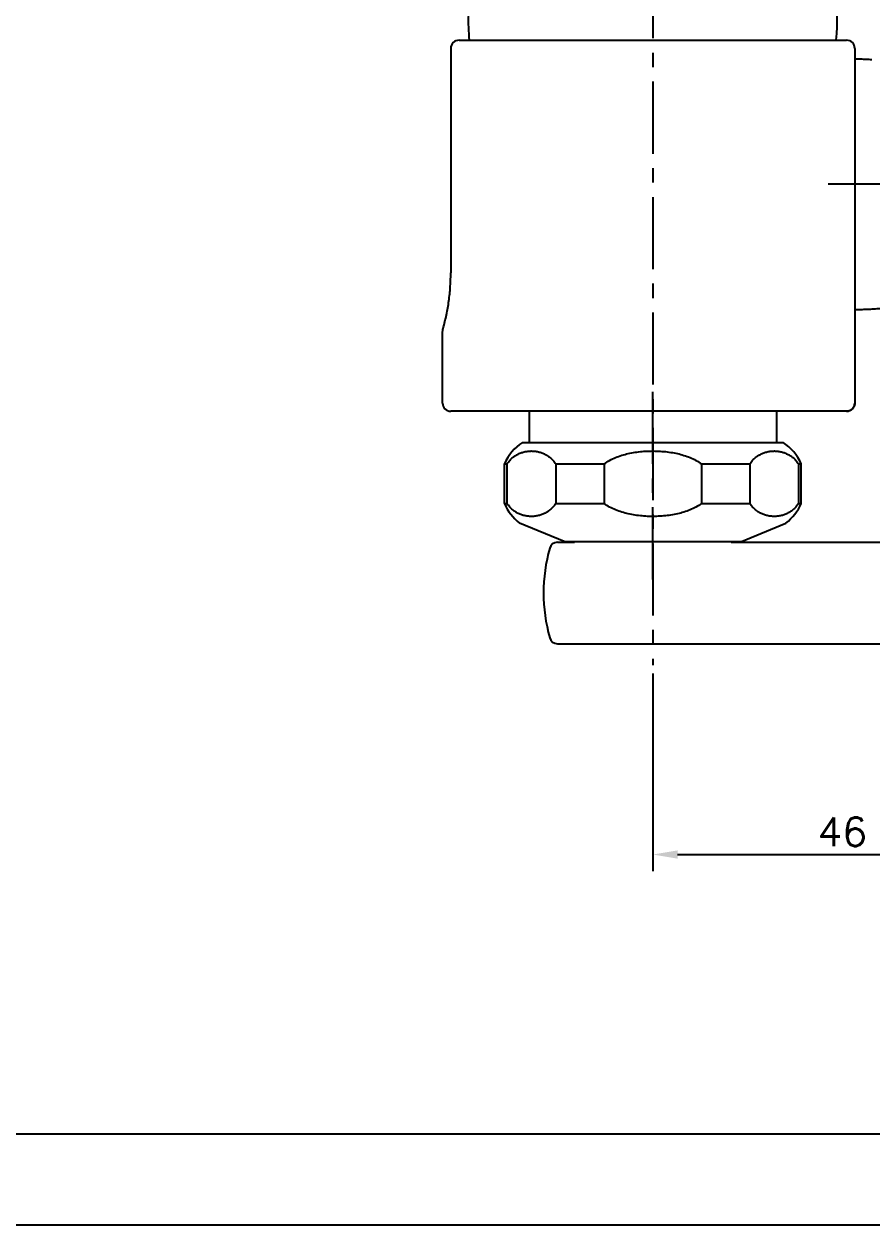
# Model space of a CAD drawing. Extents: x 1183 to 1777, y -825 to -405.
# Drawn here: x 1569.8 to 1672.6, y -825 to -679.4 of the extents above; entities that cross this region are included whole.
import ezdxf

# ---------------------------------------------------------------- set-up
doc = ezdxf.new("R2010")
doc.units = 0
doc.header["$LTSCALE"] = 7
doc.header["$MEASUREMENT"] = 0
doc.linetypes.add('CENTER', pattern=[2, 1.25, -0.25, 0.25, -0.25])
doc.layers.get('0').update_dxf_attribs({"color": 2, "linetype": 'CONTINUOUS'})
for name, color, linetype in [('CENTER', 1, 'CENTER'), ('CL', 1, 'CENTER'), ('DIM', 2, 'CONTINUOUS'), ('DWG', 7, 'CONTINUOUS'), ('HACHING', 3, 'CONTINUOUS')]:
    doc.layers.add(name, color=color, linetype=linetype)
doc.styles.add('GHS', font='ROMANS', dxfattribs={"bigfont": 'GHS'})

# ---------------------------------------------------------------- blocks, each defined once
blk = doc.blocks.new('BORDER')
blk.add_line((0, 0), (1.00000000000004, 0))
blk = doc.blocks.new('양식')
at = {"color": 4}
blk.add_line((1768.000000906221, 10.99999927159865), (1219.000000906221, 10.99999927159865), dxfattribs=at)
at = {"xscale": 594, "yscale": 420, "zscale": 594}
blk.add_blockref('BORDER', (1188.000000906221, -7.28401346350438e-07), dxfattribs=at)

msp = doc.modelspace()

# ---------------------------------------------------------------- linework, layer by layer
at = {"color": 7, "linetype": 'Continuous'}
for p, q in [((1630.214841772921, -730.0992424758244), (1661.814841772921, -730.0992424758244)), ((1628.01484177292, -737.5078145413243), (1628.01484177292, -732.7124983171245)), ((1628.01484177292, -732.7124983171245), (1628.334370017021, -732.7124983171245)), ((1628.334370017021, -732.7124983171245), (1628.334370017021, -737.5078145413243)), ((1634.250449800121, -732.7124983171245), (1634.250449800121, -737.5078145413243)), ((1634.250449800121, -732.7124983171245), (1640.098761989821, -732.7124983171245)), ((1640.098761989821, -732.7124983171245), (1640.098761989821, -737.5078145413243)), ((1651.930921556021, -732.7124983171245), (1651.930921556021, -737.5078145413243)), ((1651.930921556021, -732.7124983171245), (1657.77923374572, -732.7124983171245)), ((1657.77923374572, -732.7124983171245), (1657.77923374572, -737.5078145413243)), ((1663.695313528821, -732.7124983171245), (1663.695313528821, -737.5078145413243)), ((1663.695313528821, -732.7124983171245), (1664.01484177292, -732.7124983171245)), ((1664.01484177292, -737.5078145413243), (1664.01484177292, -732.7124983171245)), ((1628.01484177292, -737.5078145413243), (1628.334370017021, -737.5078145413243)), ((1634.250449800121, -737.5078145413243), (1640.098761989821, -737.5078145413243)), ((1651.930921556021, -737.5078145413243), (1657.77923374572, -737.5078145413243)), ((1663.695313528821, -737.5078145413243), (1664.01484177292, -737.5078145413243)), ((1635.26484177292, -742.0992424758244), (1629.869244281321, -739.8755315393244)), ((1656.76484177292, -742.0992424758244), (1662.160439264521, -739.8755315393244)), ((1635.26484177292, -742.0992424758244), (1656.76484177292, -742.0992424758244)), ((1655.514841772892, -742.2099768189457), (1655.514841772892, -742.0992424758244))]:
    msp.add_line(p, q, dxfattribs=at)
for p, q in [((1646.014841772892, -758.1258291713186), (1646.014841772892, -782.0762554330213)), ((1649.014841772892, -780.0762554330213), (1688.985255980342, -780.0762554330213))]:
    msp.add_line(p, q)
for centre, start, end in [((1633.51495409702, -735.1101564292246), 123.3682972952966, 156.4462197054992), ((1658.51472944882, -735.1101564292246), 23.5537802945008, 56.63170270470336), ((1633.51495409702, -735.1101564292246), 203.5537802945038, 232.5825107428018), ((1658.51472944882, -735.1101564292246), 307.4174892571982, 336.4462197054962)]:
    msp.add_arc(centre, 6, start, end, dxfattribs=at)
for points in [[(1628.334370017021, -732.7124983171245), (1628.672108995421, -732.2780695834247), (1629.030034478721, -731.9365360274244), (1629.404208090521, -731.6681224860247), (1629.79622950422, -731.4593385498245), (1630.206724402021, -731.3039925509245), (1630.631192683521, -731.2006664768244), (1631.063639059321, -731.1486484932245), (1631.49849917222, -731.1473293561246), (1631.932415759721, -731.1969002987246), (1632.359357161621, -731.2982627083245), (1632.772951166521, -731.4523133149244), (1633.16848001102, -731.6606450640245), (1633.546604921621, -731.9298055539246), (1633.908719262121, -732.2736845933243), (1634.250449800121, -732.7124983171245)], [(1640.098761989821, -732.7124983171245), (1640.778904455021, -732.2755056473245), (1641.499456185621, -731.9326781574243), (1642.252732460621, -731.6637088209243), (1643.042418890721, -731.4548496548243), (1643.86986025572, -731.2999460939243), (1644.725096800421, -731.1977530487245), (1645.594938351721, -731.1475442236244), (1646.467081285421, -731.1484871695245), (1647.33438347132, -731.2004055850246), (1648.185044260921, -731.3038121906245), (1649.00662708762, -731.4592084497247), (1649.790183083921, -731.6677936318245), (1650.538007612221, -731.9358821213243), (1651.254059822121, -732.2773084347243), (1651.930921556021, -732.7124983171245)], [(1657.77923374572, -732.7124983171245), (1658.121640435921, -732.2729432637245), (1658.484264092521, -731.9288337320243), (1658.863362225421, -731.6593218872247), (1659.261027735821, -731.4504000681243), (1659.677987303221, -731.2959524984246), (1660.108774634821, -731.1949108345245), (1660.546182037021, -731.1465330188246), (1660.983457020621, -731.1497550895244), (1661.416806087621, -731.2040219190246), (1661.840480502321, -731.3094524898245), (1662.24843845702, -731.4661573295245), (1662.636467846721, -731.6749584934244), (1663.006195829021, -731.9419531806245), (1663.360166562521, -732.2809250405246), (1663.695313528821, -732.7124983171245)], [(1631.063748937321, -739.0716710890244), (1630.629972778221, -739.0194258747244), (1630.204562887421, -738.9156520984245), (1629.793729622221, -738.7598426966244), (1629.402087333621, -738.5508760201244), (1629.028737336721, -738.2827056836243), (1628.671652233821, -737.9417405453244), (1628.334370017021, -737.5078145413243)], [(1634.250449800121, -737.5078145413243), (1633.90945740502, -737.9458184844245), (1633.548625437221, -738.2888488743245), (1633.171808484921, -738.5576232582246), (1632.777040523921, -738.7661715531247), (1632.363278490521, -738.9208603857244), (1631.935401450921, -739.0228901955245), (1631.709810315521, -739.0553065287243)], [(1651.930921556021, -737.5078145413243), (1651.25358922852, -737.9432631726243), (1650.536588548721, -738.2850158369245), (1649.787812511721, -738.5532525760243), (1649.003825627921, -738.7617372738243), (1648.182689126121, -738.9168638462245), (1647.33323286572, -739.0200108781244), (1646.46764330272, -739.0718086786244), (1645.597458585121, -739.0728391755245), (1644.729467571921, -739.0229435757244), (1643.875500741921, -738.9212244111243), (1643.048292460621, -738.7667783861245), (1642.25755111692, -738.5580864068245), (1641.502425340021, -738.2888548808244), (1640.78002067062, -737.9454200089247), (1640.098761989821, -737.5078145413243)], [(1660.25866443962, -739.0479113961244), (1660.114340765421, -739.0263508719243), (1659.685828485321, -738.9267055495245), (1659.269484988821, -738.7736594473247), (1658.87038470812, -738.5652801587246), (1658.488580596521, -738.2950101904246), (1658.123227140421, -737.9491075831245), (1657.77923374572, -737.5078145413243)], [(1663.695313528821, -737.5078145413243), (1663.358970532621, -737.9407061897243), (1663.00280462232, -738.2811691774243), (1662.630850443421, -738.5488549974245), (1662.241631790921, -738.7572636321245), (1661.83424511372, -738.9128147768245), (1661.412647318921, -739.0170612839245), (1660.982345224421, -739.0706308653246)], [(1631.709810315521, -739.0553065287243), (1631.500101645521, -739.0728948433245), (1631.063748937321, -739.0716710890244)], [(1660.982345224421, -739.0706308653246), (1660.548520206321, -739.0738985500245), (1660.25866443962, -739.0479113961244)]]:
    msp.add_spline(points, degree=3, dxfattribs=at)
msp.add_solid([(1649.014841772892, -779.5762554330213), (1649.014841772892, -780.5762554330213), (1646.014841772892, -780.0762554330213)])
at = {"layer": 'CENTER'}
msp.add_line((1667.286774058239, -698.7362451420161), (1702.702020771428, -698.7362451420161), dxfattribs=at)
at = {"layer": 'CL'}
for p, q in [((1646.014841772892, -644.3460479713423), (1646.014841772892, -757.1258291713186)), ((1646.014841772921, -746.7099768189457), (1646.014841772921, -723.9258291713288))]:
    msp.add_line(p, q, dxfattribs=at)
at = {"layer": 'DWG', "color": 7, "linetype": 'Continuous'}
for p, q in [((1622.514842670392, -681.3258291714158), (1669.514638874269, -681.3260985795253)), ((1621.514841772892, -682.3258291714158), (1621.514841772892, -709.5340917684155)), ((1670.514841762692, -682.3258291714158), (1670.514841762692, -725.3258291713157)), ((1620.514841773992, -725.3258291713157), (1620.514841773992, -716.8139911211158)), ((1669.514841772892, -726.3258291713157), (1621.514977349792, -726.3258291713157)), ((1631.014841772892, -726.3258291713157), (1631.014841772892, -730.0992424758244)), ((1661.014841772892, -726.3258291713157), (1661.014841772892, -730.0992424758244))]:
    msp.add_line(p, q, dxfattribs=at)
at = {"layer": 'DWG'}
for p, q in [((1623.841120643992, -681.3258291714158), (1623.76163445599, -681.2887641533155)), ((1634.476115737396, -742.2099768189457), (1636.514841772892, -742.2099768189457)), ((1636.514841772894, -742.0992424758244), (1636.514841772892, -742.2099768188875)), ((1655.514841772892, -742.2099768189457), (1677.014841772921, -742.2099768189457)), ((1634.476115737412, -754.5099768189341), (1701.789465366665, -754.5099768189341))]:
    msp.add_line(p, q, dxfattribs=at)
for centre, radius, start, end in [((1646.014679449253, -678.9418405021149), 22.377346032, 353.8844964337238, 26.60778172519704), ((1646.014679449253, -678.9418405021149), 22.377346032, 178.1662313360539, 186.1155035662762), ((1634.476115737396, -743.2099768189456), 1, 90, 164.2730858417565), ((1652.764841772862, -748.3599768189112), 20, 164.2730858417467, 195.7269141584363), ((1634.476115737412, -753.509976818934), 1, 195.7269141584301, 270)]:
    msp.add_arc(centre, radius, start, end, dxfattribs=at)
at = {"layer": 'DWG', "color": 7, "linetype": 'Continuous'}
for centre, radius, start, end in [((1622.515002181292, -682.3259117484156), 0.999998085, 90.00918923658571, 179.9987120399977), ((1669.514248465993, -682.3260927065155), 0.9999942032, 0.01509188690374938, 89.9776311232038), ((1621.514841773992, -725.3258291713157), 1, 179.9999999999935, 269.9999455130976), ((1669.514841772892, -725.3258291713157), 1, 270, 0)]:
    msp.add_arc(centre, radius, start, end, dxfattribs=at)
at = {"layer": 'DWG'}
for points, knots in [([(1672.596146267186, -683.6957711788161), (1672.371070842782, -683.6837916966356), (1671.911739535022, -683.6593441087618), (1671.217836178103, -683.63701615989), (1670.749075041014, -683.6282194219751), (1670.514841762692, -683.6256539973022)], [0, 0, 0, 0, 0.6761660821058493, 1.379911874344101, 2.082654033831767, 2.082654033831767, 2.082654033831767, 2.082654033831767]), ([(1672.596146267186, -713.9558871637162), (1672.371070888851, -713.9678619523272), (1671.911739675108, -713.9922999616189), (1671.217835555937, -714.0147019643889), (1670.749076237613, -714.0233097891794), (1670.514841762692, -714.025993517265)], [0, 0, 0, 0, 0.6761660821108237, 1.379911874349075, 2.082654140130864, 2.082654140130864, 2.082654140130864, 2.082654140130864])]:
    msp.add_open_spline(points, degree=3, knots=knots, dxfattribs=at)
at = {"layer": 'DWG', "color": 7, "linetype": 'Continuous'}
for points, knots in [([(1620.588966064792, -716.2747550199158), (1620.731634620339, -715.7240533442134), (1621.016976688692, -714.6226308577468), (1621.298812029187, -712.93830571997), (1621.481547199033, -711.2404171590181), (1621.503744566871, -710.1028168696891), (1621.514841783192, -709.5340919384155)], [0, 0, 0, 0, 1.705896548185429, 3.411852370636586, 5.118054078813286, 6.823804618860289, 6.823804618860289, 6.823804618860289, 6.823804618860289]), ([(1620.514891625792, -716.8139910882157), (1620.518019804477, -716.7228715899548), (1620.524277477422, -716.5405942725417), (1620.567397384312, -716.3633798556236), (1620.588961870392, -716.2747540189155)], [0, 0, 0, 0, 0.2727280408876805, 0.5455707793072951, 0.5455707793072951, 0.5455707793072951, 0.5455707793072951]), ([(1670.514841772892, -725.3258291713157), (1670.505266222549, -725.4305173596556), (1670.486115121907, -725.6398937358388), (1670.336083971538, -725.9236834712726), (1670.112688437026, -726.1470769472787), (1669.828900159328, -726.2971038840308), (1669.619526982109, -726.3162541711283), (1669.514841960892, -726.3258291713157)], [0, 0, 0, 0, 0.3128707655223805, 0.625741529561562, 0.9386122941173058, 1.251483059453877, 1.564344456177624, 1.564344456177624, 1.564344456177624, 1.564344456177624])]:
    msp.add_open_spline(points, degree=3, knots=knots, dxfattribs=at)
at = {"layer": 'DWG'}
msp.add_spline([(1676.056938867685, -713.4331868894167), (1675.996800000286, -713.4578477587163), (1675.678091539286, -713.5645285049166), (1675.256328190384, -713.6620865814164), (1674.731141683283, -713.7515122283164), (1674.104074000386, -713.8317966624161), (1673.387382977786, -713.900554725016), (1672.596146267186, -713.9558871637162)], degree=3, dxfattribs=at)
at = {"layer": 'HACHING'}
msp.add_line((1670.499013880282, -708.9258292451011), (1670.500721683685, -708.9241214416986), dxfattribs=at)

# ---------------------------------------------------------------- block references
at = {"layer": 'DIM'}
msp.add_blockref('양식', (-4.999996423828634, -824.99999927168), dxfattribs=at)

# ---------------------------------------------------------------- texts
at = {"insert": (1669.000048876617, -777.3262554330213), "char_height": 3.5, "attachment_point": 5, "style": 'GHS'}
msp.add_mtext('\\A1;46', dxfattribs=at)

doc.saveas('drawing.dxf')
